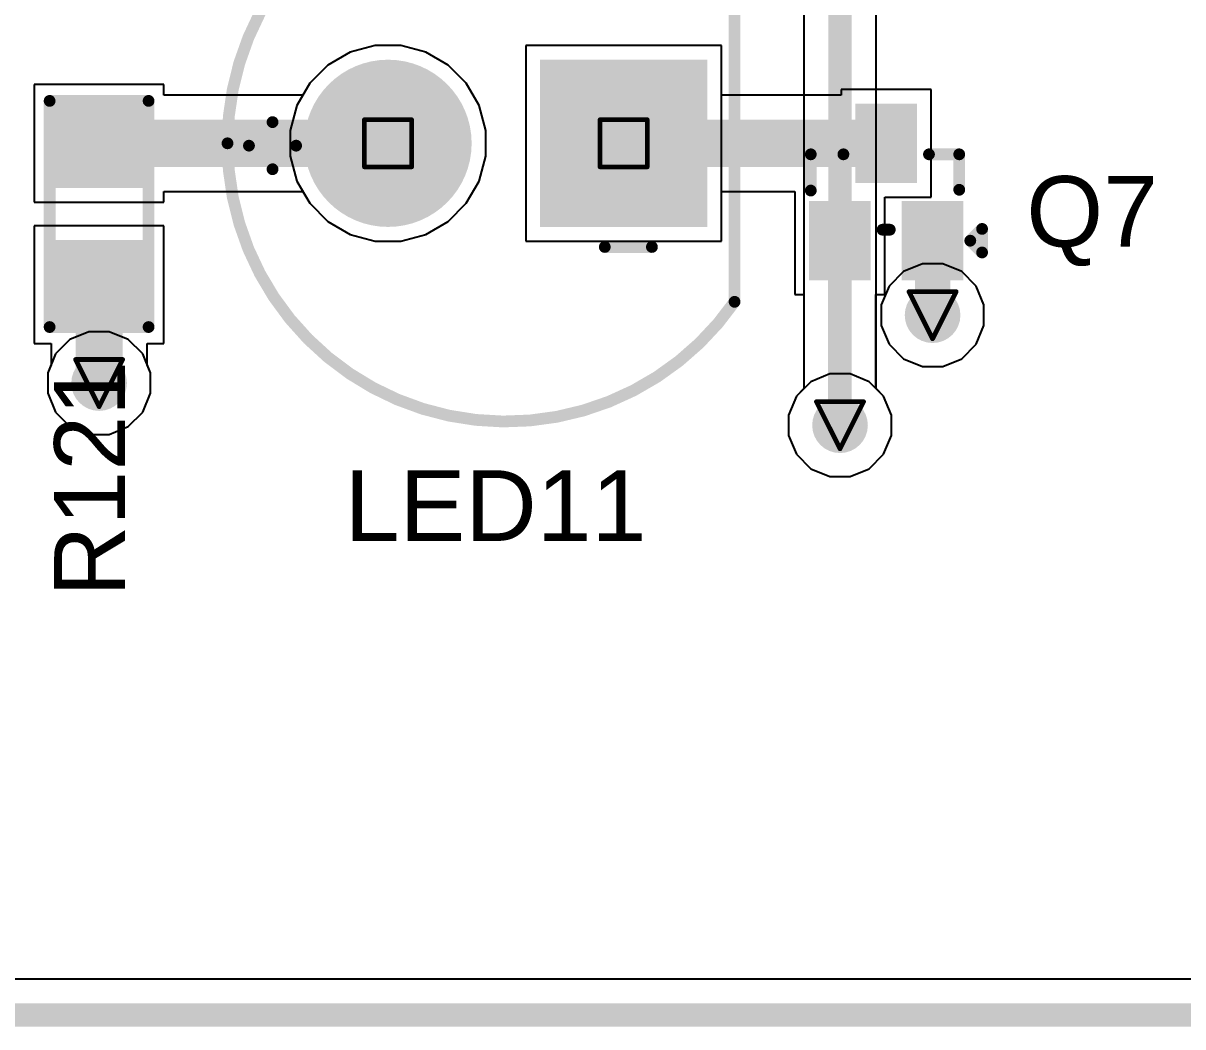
# Model space of a CAD drawing. Header units: inches. Extents: x 0 to 5359, y 0 to 5098.
# Drawn here: x 12.9 to 25.4, y -0.13 to 10.7 of the extents above; entities that cross this region are included whole.
import ezdxf

# ---------------------------------------------------------------- set-up
doc = ezdxf.new("R2010")
doc.units = ezdxf.units.IN
for name, color, linetype in [('Board Outline', 216, 'Continuous'), ('Bottom Layer', 5, 'Continuous'), ('Bottom Solder', 6, 'Continuous'), ('Drill Drawing', 1, 'Continuous'), ('Layer 1', 16, 'Continuous'), ('Layer 2', 76, 'Continuous'), ('Multi-Layer', 9, 'Continuous'), ('Pad Holes', 156, 'Continuous'), ('Top Layer', 1, 'Continuous'), ('Top Overlay', 2, 'Continuous'), ('Top Paste', 8, 'Continuous'), ('Top Solder', 216, 'Continuous'), ('Via Holes', 16, 'Continuous')]:
    doc.layers.add(name, color=color, linetype=linetype)
doc.styles.add('Arial', font='', dxfattribs={"height": 0.2})
doc.styles.get('Arial').set_extended_font_data('Arial')

# ---------------------------------------------------------------- blocks, each defined once
blk = doc.blocks.new('R___0603_85')
at = {"layer": 'Top Layer'}
for points in [[(-0.3809999999999999, 0.4445), (-0.3809999999999999, -0.4445), (-1.143, -0.4445), (-1.143, 0.4445)], [(1.143, 0.4445), (1.143, -0.4445), (0.3809999999999999, -0.4445), (0.3809999999999999, 0.4445)]]:
    blk.add_hatch(color=1, dxfattribs=at).paths.add_polyline_path(points)
at = {"layer": 'Top Paste'}
for points in [[(-0.3809999999999999, 0.4445), (-0.3809999999999999, -0.4445), (-1.143, -0.4445), (-1.143, 0.4445)], [(1.143, 0.4445), (1.143, -0.4445), (0.3809999999999999, -0.4445), (0.3809999999999999, 0.4445)]]:
    blk.add_hatch(color=8, dxfattribs=at).paths.add_polyline_path(points)
at = {"layer": 'Top Solder'}
for points in [[(-0.2794, 0.5460999999999999), (-0.2794, -0.5460999999999999), (-1.2446, -0.5460999999999999), (-1.2446, 0.5460999999999999)], [(1.2446, 0.5460999999999999), (1.2446, -0.5460999999999999), (0.2794, -0.5460999999999999), (0.2794, 0.5460999999999999)]]:
    blk.add_hatch(color=216, dxfattribs=at).paths.add_polyline_path(points)
at = {"layer": 'Top Overlay'}
for points in [[(-1.2192, -0.5334, 0.127, 0.127, 0), (-1.2192, 0.5334, 0.127, 0.127, 0)], [(1.2192, 0.5334, 0.127, 0.127, 0), (-1.2192, 0.5334, 0.127, 0.127, 0)], [(1.2192, -0.5334, 0.127, 0.127, 0), (1.2192, 0.5334, 0.127, 0.127, 0)], [(1.2192, -0.5334, 0.127, 0.127, 0), (-1.2192, -0.5334, 0.127, 0.127, 0)]]:
    blk.add_lwpolyline(points, format="xyseb", dxfattribs=at)
for points in [[(-1.25095, 0.5334, 0.0635, 0.0635, 1), (-1.18745, 0.5334, 0.0635, 0.0635, 1)], [(-1.25095, 0.5334, 0.0635, 0.0635, 1), (-1.18745, 0.5334, 0.0635, 0.0635, 1)], [(1.18745, 0.5334, 0.0635, 0.0635, 1), (1.25095, 0.5334, 0.0635, 0.0635, 1)], [(1.18745, 0.5334, 0.0635, 0.0635, 1), (1.25095, 0.5334, 0.0635, 0.0635, 1)], [(-1.25095, -0.5334, 0.0635, 0.0635, 1), (-1.18745, -0.5334, 0.0635, 0.0635, 1)], [(-1.25095, -0.5334, 0.0635, 0.0635, 1), (-1.18745, -0.5334, 0.0635, 0.0635, 1)], [(1.18745, -0.5334, 0.0635, 0.0635, 1), (1.25095, -0.5334, 0.0635, 0.0635, 1)], [(1.18745, -0.5334, 0.0635, 0.0635, 1), (1.25095, -0.5334, 0.0635, 0.0635, 1)]]:
    blk.add_lwpolyline(points, format="xyseb", close=True, dxfattribs=at)
blk = doc.blocks.new('SOT_416_199')
at = {"layer": 'Top Layer'}
for points in [[(-0.230124, 0.850011), (0.230124, 0.850011), (0.230124, 0.200025), (-0.230124, 0.200025)], [(-0.730123, -0.199898), (-0.270129, -0.199898), (-0.270129, -0.850138), (-0.730123, -0.850138)], [(0.270129, -0.199898), (0.730123, -0.199898), (0.730123, -0.850138), (0.270129, -0.850138)]]:
    blk.add_hatch(color=1, dxfattribs=at).paths.add_polyline_path(points)
at = {"layer": 'Top Paste'}
for points in [[(-0.230124, 0.850011), (0.230124, 0.850011), (0.230124, 0.200025), (-0.230124, 0.200025)], [(-0.730123, -0.199898), (-0.270129, -0.199898), (-0.270129, -0.850138), (-0.730123, -0.850138)], [(0.270129, -0.199898), (0.730123, -0.199898), (0.730123, -0.850138), (0.270129, -0.850138)]]:
    blk.add_hatch(color=8, dxfattribs=at).paths.add_polyline_path(points)
at = {"layer": 'Top Solder'}
for points in [[(-0.331724, 0.9516109999999999), (0.331724, 0.9516109999999999), (0.331724, 0.098425), (-0.331724, 0.098425)], [(-0.831723, -0.098298), (-0.168529, -0.098298), (-0.168529, -0.9517380000000001), (-0.831723, -0.9517380000000001)], [(0.168529, -0.098298), (0.831723, -0.098298), (0.831723, -0.9517380000000001), (0.168529, -0.9517380000000001)]]:
    blk.add_hatch(color=216, dxfattribs=at).paths.add_polyline_path(points)
at = {"layer": 'Top Overlay'}
for points in [[(-0.8128, 0.4064, 0.127, 0.127, 0), (-0.4612665399999999, 0.4064, 0.127, 0.127, 0)], [(-0.8128, 0.0157734, 0.127, 0.127, 0), (-0.8128, 0.4064, 0.127, 0.127, 0)], [(0.4612665399999999, 0.4064, 0.127, 0.127, 0), (0.7874, 0.4064, 0.127, 0.127, 0)], [(0.7874, 0.0239522, 0.127, 0.127, 0), (0.7874, 0.4064, 0.127, 0.127, 0)], [(-0.038989, -0.4064, 0.127, 0.127, 0), (0.038989, -0.4064, 0.127, 0.127, 0)], [(0.9065234599999998, -0.525018, 0.127, 0.127, 0), (1.033526, -0.398018, 0.127, 0.127, 0)], [(1.033526, -0.6520179999999999, 0.127, 0.127, 0), (1.033526, -0.398018, 0.127, 0.127, 0)], [(0.9065234599999998, -0.525018, 0.127, 0.127, 0), (1.033526, -0.6520179999999999, 0.127, 0.127, 0)]]:
    blk.add_lwpolyline(points, format="xyseb", dxfattribs=at)
for points in [[(-0.84455, 0.4064, 0.0635, 0.0635, 1), (-0.7810499999999999, 0.4064, 0.0635, 0.0635, 1)], [(-0.84455, 0.4064, 0.0635, 0.0635, 1), (-0.7810499999999999, 0.4064, 0.0635, 0.0635, 1)], [(-0.4930165399999999, 0.4064, 0.0635, 0.0635, 1), (-0.42951654, 0.4064, 0.0635, 0.0635, 1)], [(0.42951654, 0.4064, 0.0635, 0.0635, 1), (0.4930165399999999, 0.4064, 0.0635, 0.0635, 1)], [(0.7556499999999999, 0.4064, 0.0635, 0.0635, 1), (0.8191499999999999, 0.4064, 0.0635, 0.0635, 1)], [(0.7556499999999999, 0.4064, 0.0635, 0.0635, 1), (0.8191499999999999, 0.4064, 0.0635, 0.0635, 1)], [(-0.84455, 0.0157734, 0.0635, 0.0635, 1), (-0.7810499999999999, 0.0157734, 0.0635, 0.0635, 1)], [(0.7556499999999999, 0.0239522, 0.0635, 0.0635, 1), (0.8191499999999999, 0.0239522, 0.0635, 0.0635, 1)], [(-0.070739, -0.4064, 0.0635, 0.0635, 1), (-0.007238999999999999, -0.4064, 0.0635, 0.0635, 1)], [(0.007238999999999999, -0.4064, 0.0635, 0.0635, 1), (0.070739, -0.4064, 0.0635, 0.0635, 1)], [(1.001776, -0.398018, 0.0635, 0.0635, 1), (1.065276, -0.398018, 0.0635, 0.0635, 1)], [(1.001776, -0.398018, 0.0635, 0.0635, 1), (1.065276, -0.398018, 0.0635, 0.0635, 1)], [(0.87477346, -0.525018, 0.0635, 0.0635, 1), (0.9382734599999999, -0.525018, 0.0635, 0.0635, 1)], [(0.87477346, -0.525018, 0.0635, 0.0635, 1), (0.9382734599999999, -0.525018, 0.0635, 0.0635, 1)], [(1.001776, -0.6520179999999999, 0.0635, 0.0635, 1), (1.065276, -0.6520179999999999, 0.0635, 0.0635, 1)], [(1.001776, -0.6520179999999999, 0.0635, 0.0635, 1), (1.065276, -0.6520179999999999, 0.0635, 0.0635, 1)]]:
    blk.add_lwpolyline(points, format="xyseb", close=True, dxfattribs=at)
blk = doc.blocks.new('TH_LED_5___G_____207')
at = {"layer": 'Bottom Layer'}
blk.add_hatch(color=5, dxfattribs=at).paths.add_polyline_path([(-2.06999713, 0.7999996699999999), (-0.4699977899999999, 0.7999996699999999), (-0.4699977899999999, -0.7999996699999999), (-2.06999713, -0.7999996699999999)])
h = blk.add_hatch(color=5, dxfattribs=at)
edge = h.paths.add_edge_path()
edge.add_arc((1.26999746, 0), 0.7999984, 0, 360)
at = {"layer": 'Bottom Solder'}
blk.add_hatch(color=6, dxfattribs=at).paths.add_polyline_path([(-2.17159713, 0.90159967), (-0.36839779, 0.90159967), (-0.36839779, -0.90159967), (-2.17159713, -0.90159967)])
h = blk.add_hatch(color=6, dxfattribs=at)
edge = h.paths.add_edge_path()
edge.add_arc((1.26999746, 0), 0.9015983999999999, 0, 360)
at = {"layer": 'Layer 1'}
blk.add_hatch(color=16, dxfattribs=at).paths.add_polyline_path([(-2.06999713, 0.7999996699999999), (-0.4699977899999999, 0.7999996699999999), (-0.4699977899999999, -0.7999996699999999), (-2.06999713, -0.7999996699999999)])
h = blk.add_hatch(color=16, dxfattribs=at)
edge = h.paths.add_edge_path()
edge.add_arc((1.26999746, 0), 0.7999984, 0, 360)
at = {"layer": 'Layer 2'}
blk.add_hatch(color=76, dxfattribs=at).paths.add_polyline_path([(-2.06999713, 0.7999996699999999), (-0.4699977899999999, 0.7999996699999999), (-0.4699977899999999, -0.7999996699999999), (-2.06999713, -0.7999996699999999)])
h = blk.add_hatch(color=76, dxfattribs=at)
edge = h.paths.add_edge_path()
edge.add_arc((1.26999746, 0), 0.7999984, 0, 360)
at = {"layer": 'Multi-Layer'}
blk.add_hatch(color=9, dxfattribs=at).paths.add_polyline_path([(-2.06999713, 0.7999996699999999), (-0.4699977899999999, 0.7999996699999999), (-0.4699977899999999, -0.7999996699999999), (-2.06999713, -0.7999996699999999)])
h = blk.add_hatch(color=9, dxfattribs=at)
edge = h.paths.add_edge_path()
edge.add_arc((1.26999746, 0), 0.7999984, 0, 360)
at = {"layer": 'Pad Holes'}
h = blk.add_hatch(color=7, dxfattribs=at)
edge = h.paths.add_edge_path()
edge.add_arc((-1.26999746, 0), 0.4500118, 0, 360)
h = blk.add_hatch(color=7, dxfattribs=at)
edge = h.paths.add_edge_path()
edge.add_arc((1.26999746, 0), 0.4500118, 0, 360)
at = {"layer": 'Top Layer'}
blk.add_hatch(color=1, dxfattribs=at).paths.add_polyline_path([(-2.06999713, 0.7999996699999999), (-0.4699977899999999, 0.7999996699999999), (-0.4699977899999999, -0.7999996699999999), (-2.06999713, -0.7999996699999999)])
h = blk.add_hatch(color=1, dxfattribs=at)
edge = h.paths.add_edge_path()
edge.add_arc((1.26999746, 0), 0.7999984, 0, 360)
at = {"layer": 'Top Solder'}
blk.add_hatch(color=216, dxfattribs=at).paths.add_polyline_path([(-2.17159713, 0.90159967), (-0.36839779, 0.90159967), (-0.36839779, -0.90159967), (-2.17159713, -0.90159967)])
h = blk.add_hatch(color=216, dxfattribs=at)
edge = h.paths.add_edge_path()
edge.add_arc((1.26999746, 0), 0.9015983999999999, 0, 360)
at = {"layer": 'Top Overlay'}
for points in [[(-2.46556784, 1.70908726, 0.127, 0.127, -0.7350501228491372), (2.99999908, 0, 0.127, 0.127, 0)], [(-2.46556784, 1.70908726, 0.127, 0.127, 0), (-2.46556784, -1.70908726, 0.127, 0.127, 0)], [(-1.0668, 1.1176, 0.127, 0.127, 0), (-1.5748, 1.1176, 0.127, 0.127, 0)], [(2.5146, 0.2794, 0.127, 0.127, 0), (2.5146, -0.2286, 0.127, 0.127, 0)], [(2.99999908, 0, 0.127, 0.127, -0.7350501228491367), (-2.46556784, -1.70908726, 0.127, 0.127, 0)], [(2.76859746, 0.0254, 0.127, 0.127, 0), (2.2606, 0.0254, 0.127, 0.127, 0)]]:
    blk.add_lwpolyline(points, format="xyseb", dxfattribs=at)
for points in [[(-2.49731784, 1.70908726, 0.0635, 0.0635, 1), (-2.43381784, 1.70908726, 0.0635, 0.0635, 1)], [(-2.49731784, 1.70908726, 0.0635, 0.0635, 1), (-2.43381784, 1.70908726, 0.0635, 0.0635, 1)], [(-1.60655, 1.1176, 0.0635, 0.0635, 1), (-1.54305, 1.1176, 0.0635, 0.0635, 1)], [(-1.09855, 1.1176, 0.0635, 0.0635, 1), (-1.03505, 1.1176, 0.0635, 0.0635, 1)], [(2.48285, 0.2794, 0.0635, 0.0635, 1), (2.54635, 0.2794, 0.0635, 0.0635, 1)], [(2.22885, 0.0254, 0.0635, 0.0635, 1), (2.29235, 0.0254, 0.0635, 0.0635, 1)], [(2.73684746, 0.0254, 0.0635, 0.0635, 1), (2.80034746, 0.0254, 0.0635, 0.0635, 1)], [(2.96824908, 0, 0.0635, 0.0635, 1), (3.03174908, 0, 0.0635, 0.0635, 1)], [(2.96824908, 0, 0.0635, 0.0635, 1), (3.03174908, 0, 0.0635, 0.0635, 1)], [(2.48285, -0.2286, 0.0635, 0.0635, 1), (2.54635, -0.2286, 0.0635, 0.0635, 1)], [(-2.49731784, -1.70908726, 0.0635, 0.0635, 1), (-2.43381784, -1.70908726, 0.0635, 0.0635, 1)], [(-2.49731784, -1.70908726, 0.0635, 0.0635, 1), (-2.43381784, -1.70908726, 0.0635, 0.0635, 1)]]:
    blk.add_lwpolyline(points, format="xyseb", close=True, dxfattribs=at)

msp = doc.modelspace()

# ---------------------------------------------------------------- hatches: boundary and pattern name
at = {"layer": 'Bottom Layer'}
h = msp.add_hatch(color=5, dxfattribs=at)
edge = h.paths.add_edge_path()
edge.add_arc((22.69994952, 7.546639719999999), 0.2999994, 0, 360)
h = msp.add_hatch(color=5, dxfattribs=at)
edge = h.paths.add_edge_path()
edge.add_arc((13.716, 6.81479968), 0.2999994, 0, 360)
h = msp.add_hatch(color=5, dxfattribs=at)
edge = h.paths.add_edge_path()
edge.add_arc((21.70214354, 6.3600457), 0.2999994, 0, 360)
at = {"layer": 'Layer 1'}
h = msp.add_hatch(color=16, dxfattribs=at)
edge = h.paths.add_edge_path()
edge.add_arc((22.69994952, 7.546639719999999), 0.2999994, 0, 360)
h = msp.add_hatch(color=16, dxfattribs=at)
edge = h.paths.add_edge_path()
edge.add_arc((13.716, 6.81479968), 0.2999994, 0, 360)
h = msp.add_hatch(color=16, dxfattribs=at)
edge = h.paths.add_edge_path()
edge.add_arc((21.70214354, 6.3600457), 0.2999994, 0, 360)
at = {"layer": 'Layer 2'}
h = msp.add_hatch(color=76, dxfattribs=at)
edge = h.paths.add_edge_path()
edge.add_arc((22.69994952, 7.546639719999999), 0.2999994, 0, 360)
h = msp.add_hatch(color=76, dxfattribs=at)
edge = h.paths.add_edge_path()
edge.add_arc((13.716, 6.81479968), 0.2999994, 0, 360)
h = msp.add_hatch(color=76, dxfattribs=at)
edge = h.paths.add_edge_path()
edge.add_arc((21.70214354, 6.3600457), 0.2999994, 0, 360)
at = {"layer": 'Top Layer'}
h = msp.add_hatch(color=1, dxfattribs=at)
edge = h.paths.add_edge_path()
edge.add_arc((22.69994952, 7.546639719999999), 0.2999994, 0, 360)
h = msp.add_hatch(color=1, dxfattribs=at)
edge = h.paths.add_edge_path()
edge.add_arc((13.716, 6.81479968), 0.2999994, 0, 360)
h = msp.add_hatch(color=1, dxfattribs=at)
edge = h.paths.add_edge_path()
edge.add_arc((21.70214354, 6.3600457), 0.2999994, 0, 360)
at = {"layer": 'Via Holes'}
h = msp.add_hatch(color=7, dxfattribs=at)
edge = h.paths.add_edge_path()
edge.add_arc((22.69994952, 7.546639719999999), 0.1499997, 0, 360)
h = msp.add_hatch(color=7, dxfattribs=at)
edge = h.paths.add_edge_path()
edge.add_arc((13.716, 6.81479968), 0.1499997, 0, 360)
h = msp.add_hatch(color=7, dxfattribs=at)
edge = h.paths.add_edge_path()
edge.add_arc((21.70214354, 6.3600457), 0.1499997, 0, 360)

# ---------------------------------------------------------------- linework, layer by layer
at = {"layer": 'Board Outline'}
msp.add_lwpolyline([(-3.556e-05, -3.556e-05, 0.254, 0.254, 0), (109.99996542, -3.556e-05, 0.254, 0.254, 0)], format="xyseb", dxfattribs=at)
at = {"layer": 'Bottom Layer'}
for p, q in [((21.31367848, 11.06385646), (21.31367848, 6.7550538)), ((22.0906086, 6.7550538), (22.0906086, 11.06385646)), ((16.42313454, 10.38221444), (16.18279212, 10.24345424)), ((16.69120106, 10.4540431), (16.42313454, 10.38221444)), ((16.96872654, 10.4540431), (16.69120106, 10.4540431)), ((17.23679306, 10.38221444), (16.96872654, 10.4540431)), ((17.47713548, 10.24345424), (17.23679306, 10.38221444)), ((20.42395712, 10.4540431), (18.31596032, 10.4540431)), ((18.31596032, 10.4540431), (18.31596032, 8.3460463)), ((20.42395712, 8.3460463), (20.42395712, 10.4540431)), ((16.18279212, 10.24345424), (15.98655426, 10.04721638)), ((17.67337334, 10.04721638), (17.47713548, 10.24345424)), ((15.98655426, 10.04721638), (15.84779406, 9.806873959999999)), ((17.81213354, 9.806873959999999), (17.67337334, 10.04721638)), ((15.84779406, 9.806873959999999), (15.7759654, 9.53880744)), ((17.8839622, 9.53880744), (17.81213354, 9.806873959999999)), ((15.7759654, 9.53880744), (15.7759654, 9.26128196)), ((17.8839622, 9.26128196), (17.8839622, 9.53880744)), ((15.7759654, 9.26128196), (15.84779406, 8.993215439999998)), ((17.81213354, 8.993215439999998), (17.8839622, 9.26128196)), ((15.84779406, 8.993215439999998), (15.98655426, 8.75287302)), ((17.67337334, 8.75287302), (17.81213354, 8.993215439999998)), ((15.98655426, 8.75287302), (16.18279212, 8.556635159999999)), ((17.47713548, 8.556635159999999), (17.67337334, 8.75287302)), ((16.18279212, 8.556635159999999), (16.42313454, 8.417874959999999)), ((17.23679306, 8.417874959999999), (17.47713548, 8.556635159999999)), ((16.42313454, 8.417874959999999), (16.69120106, 8.3460463)), ((16.96872654, 8.3460463), (17.23679306, 8.417874959999999)), ((16.69120106, 8.3460463), (16.96872654, 8.3460463)), ((18.31596032, 8.3460463), (20.42395712, 8.3460463)), ((13.40218554, 7.284458379999999), (13.2463413, 7.12861414)), ((13.6058021, 7.36879908), (13.40218554, 7.284458379999999)), ((13.8261979, 7.36879908), (13.6058021, 7.36879908)), ((14.02981446, 7.284458379999999), (13.8261979, 7.36879908)), ((14.1856587, 7.12861414), (14.02981446, 7.284458379999999)), ((13.2463413, 7.12861414), (13.1620006, 6.924997579999999)), ((14.2699994, 6.924997579999999), (14.1856587, 7.12861414)), ((13.1620006, 6.924997579999999), (13.1620006, 6.704601779999999)), ((14.2699994, 6.704601779999999), (14.2699994, 6.924997579999999)), ((21.31367848, 6.7550538), (21.23248484, 6.673860159999999)), ((22.17180224, 6.673860159999999), (22.0906086, 6.7550538)), ((13.1620006, 6.704601779999999), (13.2463413, 6.50098522)), ((14.1856587, 6.50098522), (14.2699994, 6.704601779999999)), ((21.23248484, 6.673860159999999), (21.14814414, 6.4702436)), ((22.25614294, 6.4702436), (22.17180224, 6.673860159999999)), ((13.2463413, 6.50098522), (13.40218554, 6.345140979999999)), ((14.02981446, 6.345140979999999), (14.1856587, 6.50098522)), ((21.14814414, 6.4702436), (21.14814414, 6.2498478)), ((22.25614294, 6.2498478), (22.25614294, 6.4702436)), ((13.40218554, 6.345140979999999), (13.6058021, 6.26080028)), ((13.6058021, 6.26080028), (13.8261979, 6.26080028)), ((13.8261979, 6.26080028), (14.02981446, 6.345140979999999)), ((21.14814414, 6.2498478), (21.23248484, 6.046231239999999)), ((22.17180224, 6.046231239999999), (22.25614294, 6.2498478)), ((21.23248484, 6.046231239999999), (21.38832908, 5.890387)), ((22.015958, 5.890387), (22.17180224, 6.046231239999999)), ((21.38832908, 5.890387), (21.59194564, 5.806046299999999)), ((21.81234144, 5.806046299999999), (22.015958, 5.890387)), ((21.59194564, 5.806046299999999), (21.81234144, 5.806046299999999)), ((105.85483528, 0.38845236), (4.14508696, 0.38845236))]:
    msp.add_line(p, q, dxfattribs=at)
msp.add_lwpolyline([(21.70214354, 6.3600457, 0.254, 0.254, 0), (21.70214354, 11.06385646, 0.254, 0.254, 0)], format="xyseb", dxfattribs=at)
msp.add_lwpolyline([(21.63864354, 6.3600457, 0.127, 0.127, 1), (21.76564354, 6.3600457, 0.127, 0.127, 1)], format="xyseb", close=True, dxfattribs=at)
at = {"layer": 'Drill Drawing'}
for points in [[(16.5759638, 9.6540447, 0.0508, 0.0508, 0), (17.0839638, 9.6540447, 0.0508, 0.0508, 0)], [(16.5759638, 9.146044700000001, 0.0508, 0.0508, 0), (16.5759638, 9.6540447, 0.0508, 0.0508, 0)], [(17.0839638, 9.146044700000001, 0.0508, 0.0508, 0), (17.0839638, 9.6540447, 0.0508, 0.0508, 0)], [(19.11595872, 9.6540447, 0.0508, 0.0508, 0), (19.62395872, 9.6540447, 0.0508, 0.0508, 0)], [(19.11595872, 9.146044700000001, 0.0508, 0.0508, 0), (19.11595872, 9.6540447, 0.0508, 0.0508, 0)], [(19.62395872, 9.146044700000001, 0.0508, 0.0508, 0), (19.62395872, 9.6540447, 0.0508, 0.0508, 0)], [(16.5759638, 9.146044700000001, 0.0508, 0.0508, 0), (17.0839638, 9.146044700000001, 0.0508, 0.0508, 0)], [(19.11595872, 9.146044700000001, 0.0508, 0.0508, 0), (19.62395872, 9.146044700000001, 0.0508, 0.0508, 0)], [(22.44594952, 7.800639719999999, 0.0508, 0.0508, 0), (22.95394952, 7.800639719999999, 0.0508, 0.0508, 0)], [(22.44594952, 7.800639719999999, 0.0508, 0.0508, 0), (22.69994952, 7.292639719999999, 0.0508, 0.0508, 0)], [(22.69994952, 7.292639719999999, 0.0508, 0.0508, 0), (22.95394952, 7.800639719999999, 0.0508, 0.0508, 0)], [(13.462, 7.068799680000001, 0.0508, 0.0508, 0), (13.97, 7.068799680000001, 0.0508, 0.0508, 0)], [(13.462, 7.068799680000001, 0.0508, 0.0508, 0), (13.716, 6.56079968, 0.0508, 0.0508, 0)], [(13.716, 6.56079968, 0.0508, 0.0508, 0), (13.97, 7.068799680000001, 0.0508, 0.0508, 0)], [(21.44814354, 6.614045699999999, 0.0508, 0.0508, 0), (21.95614354, 6.614045699999999, 0.0508, 0.0508, 0)], [(21.44814354, 6.614045699999999, 0.0508, 0.0508, 0), (21.70214354, 6.1060457, 0.0508, 0.0508, 0)], [(21.70214354, 6.1060457, 0.0508, 0.0508, 0), (21.95614354, 6.614045699999999, 0.0508, 0.0508, 0)]]:
    msp.add_lwpolyline(points, format="xyseb", dxfattribs=at)
for points in [[(16.5632638, 9.6540447, 0.0254, 0.0254, 1), (16.5886638, 9.6540447, 0.0254, 0.0254, 1)], [(16.5632638, 9.6540447, 0.0254, 0.0254, 1), (16.5886638, 9.6540447, 0.0254, 0.0254, 1)], [(17.0712638, 9.6540447, 0.0254, 0.0254, 1), (17.0966638, 9.6540447, 0.0254, 0.0254, 1)], [(17.0712638, 9.6540447, 0.0254, 0.0254, 1), (17.0966638, 9.6540447, 0.0254, 0.0254, 1)], [(19.10325872, 9.6540447, 0.0254, 0.0254, 1), (19.12865872, 9.6540447, 0.0254, 0.0254, 1)], [(19.10325872, 9.6540447, 0.0254, 0.0254, 1), (19.12865872, 9.6540447, 0.0254, 0.0254, 1)], [(19.61125872, 9.6540447, 0.0254, 0.0254, 1), (19.63665872, 9.6540447, 0.0254, 0.0254, 1)], [(19.61125872, 9.6540447, 0.0254, 0.0254, 1), (19.63665872, 9.6540447, 0.0254, 0.0254, 1)], [(16.5632638, 9.146044700000001, 0.0254, 0.0254, 1), (16.5886638, 9.146044700000001, 0.0254, 0.0254, 1)], [(16.5632638, 9.146044700000001, 0.0254, 0.0254, 1), (16.5886638, 9.146044700000001, 0.0254, 0.0254, 1)], [(17.0712638, 9.146044700000001, 0.0254, 0.0254, 1), (17.0966638, 9.146044700000001, 0.0254, 0.0254, 1)], [(17.0712638, 9.146044700000001, 0.0254, 0.0254, 1), (17.0966638, 9.146044700000001, 0.0254, 0.0254, 1)], [(19.10325872, 9.146044700000001, 0.0254, 0.0254, 1), (19.12865872, 9.146044700000001, 0.0254, 0.0254, 1)], [(19.10325872, 9.146044700000001, 0.0254, 0.0254, 1), (19.12865872, 9.146044700000001, 0.0254, 0.0254, 1)], [(19.61125872, 9.146044700000001, 0.0254, 0.0254, 1), (19.63665872, 9.146044700000001, 0.0254, 0.0254, 1)], [(19.61125872, 9.146044700000001, 0.0254, 0.0254, 1), (19.63665872, 9.146044700000001, 0.0254, 0.0254, 1)], [(22.43324952, 7.800639719999999, 0.0254, 0.0254, 1), (22.45864952, 7.800639719999999, 0.0254, 0.0254, 1)], [(22.43324952, 7.800639719999999, 0.0254, 0.0254, 1), (22.45864952, 7.800639719999999, 0.0254, 0.0254, 1)], [(22.94124952, 7.800639719999999, 0.0254, 0.0254, 1), (22.96664952, 7.800639719999999, 0.0254, 0.0254, 1)], [(22.94124952, 7.800639719999999, 0.0254, 0.0254, 1), (22.96664952, 7.800639719999999, 0.0254, 0.0254, 1)], [(22.68724952, 7.292639719999999, 0.0254, 0.0254, 1), (22.71264952, 7.292639719999999, 0.0254, 0.0254, 1)], [(22.68724952, 7.292639719999999, 0.0254, 0.0254, 1), (22.71264952, 7.292639719999999, 0.0254, 0.0254, 1)], [(13.4493, 7.068799680000001, 0.0254, 0.0254, 1), (13.4747, 7.068799680000001, 0.0254, 0.0254, 1)], [(13.4493, 7.068799680000001, 0.0254, 0.0254, 1), (13.4747, 7.068799680000001, 0.0254, 0.0254, 1)], [(13.9573, 7.068799680000001, 0.0254, 0.0254, 1), (13.9827, 7.068799680000001, 0.0254, 0.0254, 1)], [(13.9573, 7.068799680000001, 0.0254, 0.0254, 1), (13.9827, 7.068799680000001, 0.0254, 0.0254, 1)], [(21.43544354, 6.614045699999999, 0.0254, 0.0254, 1), (21.46084354, 6.614045699999999, 0.0254, 0.0254, 1)], [(21.43544354, 6.614045699999999, 0.0254, 0.0254, 1), (21.46084354, 6.614045699999999, 0.0254, 0.0254, 1)], [(21.94344354, 6.614045699999999, 0.0254, 0.0254, 1), (21.96884354, 6.614045699999999, 0.0254, 0.0254, 1)], [(21.94344354, 6.614045699999999, 0.0254, 0.0254, 1), (21.96884354, 6.614045699999999, 0.0254, 0.0254, 1)], [(13.7033, 6.56079968, 0.0254, 0.0254, 1), (13.7287, 6.56079968, 0.0254, 0.0254, 1)], [(13.7033, 6.56079968, 0.0254, 0.0254, 1), (13.7287, 6.56079968, 0.0254, 0.0254, 1)], [(21.68944354, 6.1060457, 0.0254, 0.0254, 1), (21.71484354, 6.1060457, 0.0254, 0.0254, 1)], [(21.68944354, 6.1060457, 0.0254, 0.0254, 1), (21.71484354, 6.1060457, 0.0254, 0.0254, 1)]]:
    msp.add_lwpolyline(points, format="xyseb", close=True, dxfattribs=at)
at = {"layer": 'Layer 1'}
for p, q in [((16.42313454, 10.38221444), (16.18279212, 10.24345424)), ((16.69120106, 10.4540431), (16.42313454, 10.38221444)), ((16.96872654, 10.4540431), (16.69120106, 10.4540431)), ((17.23679306, 10.38221444), (16.96872654, 10.4540431)), ((17.47713548, 10.24345424), (17.23679306, 10.38221444)), ((20.42395712, 10.4540431), (18.31596032, 10.4540431)), ((18.31596032, 10.4540431), (18.31596032, 8.3460463)), ((20.42395712, 8.3460463), (20.42395712, 10.4540431)), ((16.18279212, 10.24345424), (15.98655426, 10.04721638)), ((17.67337334, 10.04721638), (17.47713548, 10.24345424)), ((15.98655426, 10.04721638), (15.84779406, 9.806873959999999)), ((17.81213354, 9.806873959999999), (17.67337334, 10.04721638)), ((15.84779406, 9.806873959999999), (15.7759654, 9.53880744)), ((17.8839622, 9.53880744), (17.81213354, 9.806873959999999)), ((15.7759654, 9.53880744), (15.7759654, 9.26128196)), ((17.8839622, 9.26128196), (17.8839622, 9.53880744)), ((15.7759654, 9.26128196), (15.84779406, 8.993215439999998)), ((17.81213354, 8.993215439999998), (17.8839622, 9.26128196)), ((15.84779406, 8.993215439999998), (15.98655426, 8.75287302)), ((17.67337334, 8.75287302), (17.81213354, 8.993215439999998)), ((15.98655426, 8.75287302), (16.18279212, 8.556635159999999)), ((17.47713548, 8.556635159999999), (17.67337334, 8.75287302)), ((16.18279212, 8.556635159999999), (16.42313454, 8.417874959999999)), ((17.23679306, 8.417874959999999), (17.47713548, 8.556635159999999)), ((16.42313454, 8.417874959999999), (16.69120106, 8.3460463)), ((16.96872654, 8.3460463), (17.23679306, 8.417874959999999)), ((16.69120106, 8.3460463), (16.96872654, 8.3460463)), ((18.31596032, 8.3460463), (20.42395712, 8.3460463)), ((13.40218554, 7.284458379999999), (13.2463413, 7.12861414)), ((13.6058021, 7.36879908), (13.40218554, 7.284458379999999)), ((13.8261979, 7.36879908), (13.6058021, 7.36879908)), ((14.02981446, 7.284458379999999), (13.8261979, 7.36879908)), ((14.1856587, 7.12861414), (14.02981446, 7.284458379999999)), ((13.2463413, 7.12861414), (13.1620006, 6.924997579999999)), ((14.2699994, 6.924997579999999), (14.1856587, 7.12861414)), ((13.1620006, 6.924997579999999), (13.1620006, 6.704601779999999)), ((14.2699994, 6.704601779999999), (14.2699994, 6.924997579999999)), ((21.59194564, 6.9140451), (21.38832908, 6.8297044)), ((21.81234144, 6.9140451), (21.59194564, 6.9140451)), ((22.015958, 6.8297044), (21.81234144, 6.9140451)), ((21.38832908, 6.8297044), (21.23248484, 6.673860159999999)), ((22.17180224, 6.673860159999999), (22.015958, 6.8297044)), ((13.1620006, 6.704601779999999), (13.2463413, 6.50098522)), ((14.1856587, 6.50098522), (14.2699994, 6.704601779999999)), ((21.23248484, 6.673860159999999), (21.14814414, 6.4702436)), ((22.25614294, 6.4702436), (22.17180224, 6.673860159999999)), ((13.2463413, 6.50098522), (13.40218554, 6.345140979999999)), ((14.02981446, 6.345140979999999), (14.1856587, 6.50098522)), ((21.14814414, 6.4702436), (21.14814414, 6.2498478)), ((22.25614294, 6.2498478), (22.25614294, 6.4702436)), ((13.40218554, 6.345140979999999), (13.6058021, 6.26080028)), ((13.6058021, 6.26080028), (13.8261979, 6.26080028)), ((13.8261979, 6.26080028), (14.02981446, 6.345140979999999)), ((21.14814414, 6.2498478), (21.23248484, 6.046231239999999)), ((22.17180224, 6.046231239999999), (22.25614294, 6.2498478)), ((21.23248484, 6.046231239999999), (21.38832908, 5.890387)), ((22.015958, 5.890387), (22.17180224, 6.046231239999999)), ((21.38832908, 5.890387), (21.59194564, 5.806046299999999)), ((21.81234144, 5.806046299999999), (22.015958, 5.890387)), ((21.59194564, 5.806046299999999), (21.81234144, 5.806046299999999)), ((105.85483528, 0.38845236), (4.14508696, 0.38845236))]:
    msp.add_line(p, q, dxfattribs=at)
at = {"layer": 'Layer 2'}
for p, q in [((16.42313454, 10.38221444), (16.18279212, 10.24345424)), ((16.69120106, 10.4540431), (16.42313454, 10.38221444)), ((16.96872654, 10.4540431), (16.69120106, 10.4540431)), ((17.23679306, 10.38221444), (16.96872654, 10.4540431)), ((17.47713548, 10.24345424), (17.23679306, 10.38221444)), ((20.42395712, 10.4540431), (18.31596032, 10.4540431)), ((18.31596032, 10.4540431), (18.31596032, 8.3460463)), ((20.42395712, 8.3460463), (20.42395712, 10.4540431)), ((16.18279212, 10.24345424), (15.98655426, 10.04721638)), ((17.67337334, 10.04721638), (17.47713548, 10.24345424)), ((15.98655426, 10.04721638), (15.84779406, 9.806873959999999)), ((17.81213354, 9.806873959999999), (17.67337334, 10.04721638)), ((15.84779406, 9.806873959999999), (15.7759654, 9.53880744)), ((17.8839622, 9.53880744), (17.81213354, 9.806873959999999)), ((15.7759654, 9.53880744), (15.7759654, 9.26128196)), ((17.8839622, 9.26128196), (17.8839622, 9.53880744)), ((15.7759654, 9.26128196), (15.84779406, 8.993215439999998)), ((17.81213354, 8.993215439999998), (17.8839622, 9.26128196)), ((15.84779406, 8.993215439999998), (15.98655426, 8.75287302)), ((17.67337334, 8.75287302), (17.81213354, 8.993215439999998)), ((15.98655426, 8.75287302), (16.18279212, 8.556635159999999)), ((17.47713548, 8.556635159999999), (17.67337334, 8.75287302)), ((16.18279212, 8.556635159999999), (16.42313454, 8.417874959999999)), ((17.23679306, 8.417874959999999), (17.47713548, 8.556635159999999)), ((16.42313454, 8.417874959999999), (16.69120106, 8.3460463)), ((16.96872654, 8.3460463), (17.23679306, 8.417874959999999)), ((16.69120106, 8.3460463), (16.96872654, 8.3460463)), ((18.31596032, 8.3460463), (20.42395712, 8.3460463)), ((22.38613506, 8.01629842), (22.23029082, 7.860454179999999)), ((22.58975162, 8.10063912), (22.38613506, 8.01629842)), ((22.81014742, 8.10063912), (22.58975162, 8.10063912)), ((23.01376398, 8.01629842), (22.81014742, 8.10063912)), ((23.16960822, 7.860454179999999), (23.01376398, 8.01629842)), ((22.23029082, 7.860454179999999), (22.14595012, 7.65683762)), ((23.25394892, 7.65683762), (23.16960822, 7.860454179999999)), ((22.14595012, 7.65683762), (22.14595012, 7.43644182)), ((23.25394892, 7.43644182), (23.25394892, 7.65683762)), ((22.14595012, 7.43644182), (22.23029082, 7.232825259999999)), ((23.16960822, 7.232825259999999), (23.25394892, 7.43644182)), ((22.23029082, 7.232825259999999), (22.38613506, 7.07698102)), ((23.01376398, 7.07698102), (23.16960822, 7.232825259999999)), ((22.38613506, 7.07698102), (22.58975162, 6.99264032)), ((22.81014742, 6.99264032), (23.01376398, 7.07698102)), ((21.59194564, 6.9140451), (21.38832908, 6.8297044)), ((21.81234144, 6.9140451), (21.59194564, 6.9140451)), ((22.015958, 6.8297044), (21.81234144, 6.9140451)), ((22.58975162, 6.99264032), (22.81014742, 6.99264032)), ((21.38832908, 6.8297044), (21.23248484, 6.673860159999999)), ((22.17180224, 6.673860159999999), (22.015958, 6.8297044)), ((21.23248484, 6.673860159999999), (21.14814414, 6.4702436)), ((22.25614294, 6.4702436), (22.17180224, 6.673860159999999)), ((21.14814414, 6.4702436), (21.14814414, 6.2498478)), ((22.25614294, 6.2498478), (22.25614294, 6.4702436)), ((21.14814414, 6.2498478), (21.23248484, 6.046231239999999)), ((22.17180224, 6.046231239999999), (22.25614294, 6.2498478)), ((21.23248484, 6.046231239999999), (21.38832908, 5.890387)), ((22.015958, 5.890387), (22.17180224, 6.046231239999999)), ((21.38832908, 5.890387), (21.59194564, 5.806046299999999)), ((21.81234144, 5.806046299999999), (22.015958, 5.890387)), ((21.59194564, 5.806046299999999), (21.81234144, 5.806046299999999)), ((105.85483528, 0.38845236), (4.14508696, 0.38845236))]:
    msp.add_line(p, q, dxfattribs=at)
at = {"layer": 'Top Layer'}
for p, q in [((16.42313454, 10.38221444), (16.18279212, 10.24345424)), ((16.69120106, 10.4540431), (16.42313454, 10.38221444)), ((16.96872654, 10.4540431), (16.69120106, 10.4540431)), ((17.23679306, 10.38221444), (16.96872654, 10.4540431)), ((17.47713548, 10.24345424), (17.23679306, 10.38221444)), ((20.42395712, 10.4540431), (18.31596032, 10.4540431)), ((18.31596032, 10.4540431), (18.31596032, 8.3460463)), ((20.42395712, 9.91789736), (20.42395712, 10.4540431)), ((16.18279212, 10.24345424), (15.98655426, 10.04721638)), ((17.67337334, 10.04721638), (17.47713548, 10.24345424)), ((14.4145, 10.0350447), (13.0175, 10.0350447)), ((13.0175, 10.0350447), (13.0175, 8.7650447)), ((14.4145, 9.91799642), (14.4145, 10.0350447)), ((15.98655426, 10.04721638), (15.91194938, 9.91799642)), ((17.81213354, 9.806873959999999), (17.67337334, 10.04721638)), ((15.91194938, 9.91799642), (14.4145, 9.91799642)), ((21.71569952, 9.91789736), (20.42395712, 9.91789736)), ((22.68394752, 9.978938639999999), (21.71569952, 9.978938639999999)), ((21.71569952, 9.978938639999999), (21.71569952, 9.91789736)), ((22.68394752, 8.82095264), (22.68394752, 9.978938639999999)), ((17.8839622, 9.53880744), (17.81213354, 9.806873959999999)), ((17.8839622, 9.26128196), (17.8839622, 9.53880744)), ((17.81213354, 8.993215439999998), (17.8839622, 9.26128196)), ((14.4145, 8.7650447), (14.4145, 8.88209298)), ((14.4145, 8.88209298), (15.91194938, 8.88209298)), ((15.91194938, 8.88209298), (15.98655426, 8.75287302)), ((17.67337334, 8.75287302), (17.81213354, 8.993215439999998)), ((20.42395712, 8.3460463), (20.42395712, 8.88199392)), ((20.42395712, 8.88199392), (21.21570052, 8.88199392)), ((21.21570052, 8.88199392), (21.21570052, 7.770789639999999)), ((13.0175, 8.7650447), (14.4145, 8.7650447)), ((15.98655426, 8.75287302), (16.18279212, 8.556635159999999)), ((17.47713548, 8.556635159999999), (17.67337334, 8.75287302)), ((22.18369452, 7.770789639999999), (22.18369452, 8.82095264)), ((22.18369452, 8.82095264), (22.68394752, 8.82095264)), ((14.4145, 8.5110447), (13.0175, 8.5110447)), ((13.0175, 8.5110447), (13.0175, 7.2410447)), ((14.4145, 7.2410447), (14.4145, 8.5110447)), ((16.18279212, 8.556635159999999), (16.42313454, 8.417874959999999)), ((17.23679306, 8.417874959999999), (17.47713548, 8.556635159999999)), ((16.42313454, 8.417874959999999), (16.69120106, 8.3460463)), ((16.96872654, 8.3460463), (17.23679306, 8.417874959999999)), ((16.69120106, 8.3460463), (16.96872654, 8.3460463)), ((18.31596032, 8.3460463), (20.42395712, 8.3460463)), ((21.21570052, 7.770789639999999), (21.31123246, 7.770789639999999)), ((21.31123246, 7.770789639999999), (21.31123246, 6.752607779999999)), ((22.08816258, 6.75749982), (22.08816258, 7.770789639999999)), ((22.08816258, 7.770789639999999), (22.18369452, 7.770789639999999)), ((13.0175, 7.2410447), (13.19804828, 7.2410447)), ((13.19804828, 7.2410447), (13.19804828, 7.012025599999999)), ((14.23395172, 7.012025599999999), (14.23395172, 7.2410447)), ((14.23395172, 7.2410447), (14.4145, 7.2410447)), ((13.19804828, 7.012025599999999), (13.1620006, 6.924997579999999)), ((14.2699994, 6.924997579999999), (14.23395172, 7.012025599999999)), ((13.1620006, 6.924997579999999), (13.1620006, 6.704601779999999)), ((14.2699994, 6.704601779999999), (14.2699994, 6.924997579999999)), ((21.31123246, 6.752607779999999), (21.23248484, 6.673860159999999)), ((22.17180224, 6.673860159999999), (22.08816258, 6.75749982)), ((13.1620006, 6.704601779999999), (13.2463413, 6.50098522)), ((14.1856587, 6.50098522), (14.2699994, 6.704601779999999)), ((21.23248484, 6.673860159999999), (21.14814414, 6.4702436)), ((22.25614294, 6.4702436), (22.17180224, 6.673860159999999)), ((13.2463413, 6.50098522), (13.40218554, 6.345140979999999)), ((14.02981446, 6.345140979999999), (14.1856587, 6.50098522)), ((21.14814414, 6.4702436), (21.14814414, 6.2498478)), ((22.25614294, 6.2498478), (22.25614294, 6.4702436)), ((13.40218554, 6.345140979999999), (13.6058021, 6.26080028)), ((13.6058021, 6.26080028), (13.8261979, 6.26080028)), ((13.8261979, 6.26080028), (14.02981446, 6.345140979999999)), ((21.14814414, 6.2498478), (21.23248484, 6.046231239999999)), ((22.17180224, 6.046231239999999), (22.25614294, 6.2498478)), ((21.23248484, 6.046231239999999), (21.38832908, 5.890387)), ((22.015958, 5.890387), (22.17180224, 6.046231239999999)), ((21.38832908, 5.890387), (21.59194564, 5.806046299999999)), ((21.81234144, 5.806046299999999), (22.015958, 5.890387)), ((21.59194564, 5.806046299999999), (21.81234144, 5.806046299999999)), ((105.85483528, 0.38845236), (4.14508696, 0.38845236))]:
    msp.add_line(p, q, dxfattribs=at)
for points in [[(13.716, 9.400044699999999, 0.508, 0.508, 0), (16.8299638, 9.400044699999999, 0.508, 0.508, 0)], [(19.37005778, 9.399945639999999, 0.508, 0.508, 0), (22.11543456, 9.399945639999999, 0.508, 0.508, 0)], [(19.36995872, 9.400044699999999, 0.254, 0.254, 0), (19.37005778, 9.399945639999999, 0.254, 0.254, 0)], [(22.69994952, 7.546639719999999, 0.3809999999999999, 0.3809999999999999, 0), (22.69994952, 8.34990964, 0.3809999999999999, 0.3809999999999999, 0)], [(21.6972515, 8.352355659999999, 0.254, 0.254, 0), (21.69969752, 8.34990964, 0.254, 0.254, 0)], [(21.69969752, 6.36249172, 0.254, 0.254, 0), (21.69969752, 8.34990964, 0.254, 0.254, 0)], [(13.716, 6.81479968, 0.508, 0.508, 0), (13.716, 7.876044699999999, 0.508, 0.508, 0)], [(21.69969752, 6.36249172, 0.254, 0.254, 0), (21.70214354, 6.3600457, 0.254, 0.254, 0)]]:
    msp.add_lwpolyline(points, format="xyseb", dxfattribs=at)
for points in [[(13.589, 9.400044699999999, 0.254, 0.254, 1), (13.843, 9.400044699999999, 0.254, 0.254, 1)], [(16.7029638, 9.400044699999999, 0.254, 0.254, 1), (16.9569638, 9.400044699999999, 0.254, 0.254, 1)], [(19.24305778, 9.399945639999999, 0.254, 0.254, 1), (19.49705778, 9.399945639999999, 0.254, 0.254, 1)], [(21.98843456, 9.399945639999999, 0.254, 0.254, 1), (22.24243456, 9.399945639999999, 0.254, 0.254, 1)], [(19.30645872, 9.400044699999999, 0.127, 0.127, 1), (19.43345872, 9.400044699999999, 0.127, 0.127, 1)], [(19.30655778, 9.399945639999999, 0.127, 0.127, 1), (19.43355778, 9.399945639999999, 0.127, 0.127, 1)], [(22.60469952, 8.34990964, 0.1905, 0.1905, 1), (22.79519952, 8.34990964, 0.1905, 0.1905, 1)], [(21.6337515, 8.352355659999999, 0.127, 0.127, 1), (21.7607515, 8.352355659999999, 0.127, 0.127, 1)], [(21.63619752, 8.34990964, 0.127, 0.127, 1), (21.76319752, 8.34990964, 0.127, 0.127, 1)], [(21.63619752, 8.34990964, 0.127, 0.127, 1), (21.76319752, 8.34990964, 0.127, 0.127, 1)], [(13.589, 7.876044699999999, 0.254, 0.254, 1), (13.843, 7.876044699999999, 0.254, 0.254, 1)], [(22.60469952, 7.546639719999999, 0.1905, 0.1905, 1), (22.79519952, 7.546639719999999, 0.1905, 0.1905, 1)], [(13.589, 6.81479968, 0.254, 0.254, 1), (13.843, 6.81479968, 0.254, 0.254, 1)], [(21.63619752, 6.36249172, 0.127, 0.127, 1), (21.76319752, 6.36249172, 0.127, 0.127, 1)], [(21.63619752, 6.36249172, 0.127, 0.127, 1), (21.76319752, 6.36249172, 0.127, 0.127, 1)], [(21.63864354, 6.3600457, 0.127, 0.127, 1), (21.76564354, 6.3600457, 0.127, 0.127, 1)]]:
    msp.add_lwpolyline(points, format="xyseb", close=True, dxfattribs=at)

# ---------------------------------------------------------------- block references
for name, p, rotation in [('TH_LED_5___G_____207', (18.09996126, 9.400044699999999), 180), ('R___0603_85', (13.716, 8.6380447), 270)]:
    msp.add_blockref(name, p, dxfattribs=dict(rotation=rotation))
msp.add_blockref('SOT_416_199', (22.19982352, 8.87492764))

# ---------------------------------------------------------------- texts
at = {"layer": 'Top Overlay', "style": 'Arial'}
for s, p in [('Q7', (23.71071966, 8.284705299999999)), ('LED11', (16.3621974, 5.112834579999999))]:
    msp.add_text(s, height=0.7619999999999999, dxfattribs=at).set_placement(p)
msp.add_text('R121', height=0.7619999999999999, rotation=90, dxfattribs=at).set_placement((13.9935077, 4.508891159999999))

doc.saveas('drawing.dxf')
